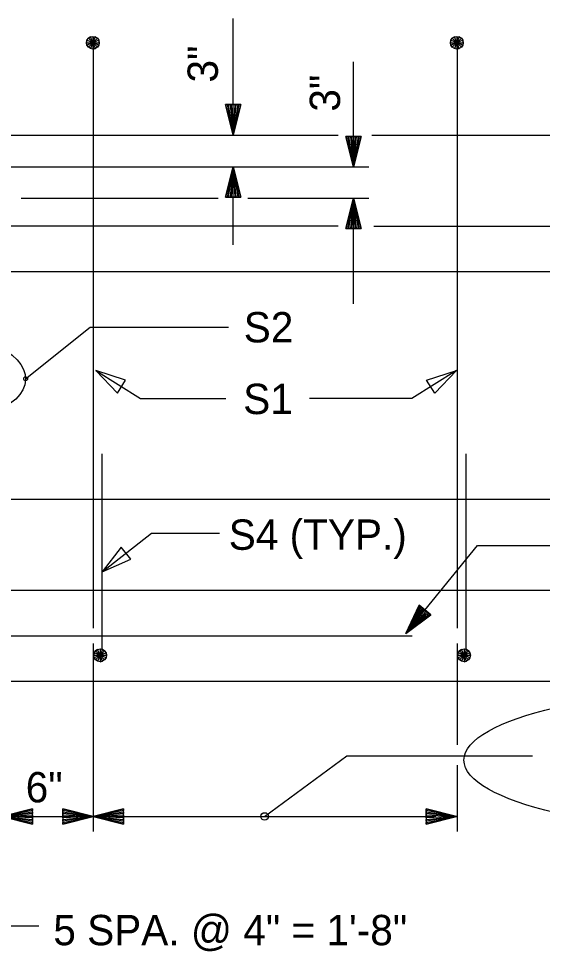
# Model space of a CAD drawing. Extents: x 0 to 34.7, y 0 to 24.5.
# Drawn here: x 4.821 to 6.979, y 2.267 to 6.107 of the extents above; entities that cross this region are included whole.
import ezdxf

# ---------------------------------------------------------------- set-up
doc = ezdxf.new("R2010")
doc.units = 0
for name, color, linetype in [('Dimension Lines', 7, 'Continuous'), ('Rebar Lines', 7, 'Continuous'), ('Sup Concrete Girder Lines', 7, 'Continuous'), ('Text', 7, 'Continuous'), ('User Information Notes', 7, 'Continuous')]:
    doc.layers.add(name, color=color, linetype=linetype)

msp = doc.modelspace()

# ---------------------------------------------------------------- linework, layer by layer
at = {"layer": 'Dimension Lines'}
for p, q in [((5.7046, 5.6283), (5.7046, 6.1074)), ((6.2005, 5.4968), (6.2005, 5.9292)), ((4.714, 5.4968), (6.2635, 5.4968)), ((5.7046, 5.1755), (5.7046, 5.4968)), ((4.8311, 5.368), (5.6424, 5.368)), ((5.7658, 5.368), (6.2635, 5.368)), ((6.2005, 4.9332), (6.2005, 5.368)), ((5.1283, 3.5346), (5.1283, 2.7596)), ((6.6283, 3.5346), (6.6283, 3.1176)), ((6.6283, 3.0332), (6.6283, 2.7596)), ((4.7523, 2.8221), (5.1283, 2.8221)), ((5.1283, 2.8221), (6.5404, 2.8221))]:
    msp.add_line(p, q, dxfattribs=at)
for points in [[(5.7046, 5.7533), (5.7109, 5.7533), (5.7046, 5.6283), (5.7171, 5.7533), (5.7234, 5.7533), (5.7046, 5.6283), (5.7296, 5.7533), (5.7359, 5.7533), (5.7046, 5.6283), (5.6734, 5.7533), (5.6796, 5.7533), (5.7046, 5.6283), (5.6859, 5.7533), (5.6921, 5.7533), (5.7046, 5.6283), (5.6984, 5.7533), (5.7359, 5.7533), (5.6734, 5.7533), (5.7046, 5.6283), (5.7359, 5.7533)], [(6.2005, 5.6218), (6.2068, 5.6218), (6.2005, 5.4968), (6.213, 5.6218), (6.2193, 5.6218), (6.2005, 5.4968), (6.2255, 5.6218), (6.2318, 5.6218), (6.2005, 5.4968), (6.1693, 5.6218), (6.1755, 5.6218), (6.2005, 5.4968), (6.1818, 5.6218), (6.188, 5.6218), (6.2005, 5.4968), (6.1943, 5.6218), (6.2318, 5.6218), (6.1693, 5.6218), (6.2005, 5.4968), (6.2318, 5.6218)], [(5.7046, 5.3718), (5.6984, 5.3718), (5.7046, 5.4968), (5.6921, 5.3718), (5.6859, 5.3718), (5.7046, 5.4968), (5.6796, 5.3718), (5.6734, 5.3718), (5.7046, 5.4968), (5.7359, 5.3718), (5.7296, 5.3718), (5.7046, 5.4968), (5.7234, 5.3718), (5.7171, 5.3718), (5.7046, 5.4968), (5.7109, 5.3718), (5.6734, 5.3718), (5.7359, 5.3718), (5.7046, 5.4968), (5.6734, 5.3718)], [(6.2005, 5.243), (6.1943, 5.243), (6.2005, 5.368), (6.188, 5.243), (6.1818, 5.243), (6.2005, 5.368), (6.1755, 5.243), (6.1693, 5.243), (6.2005, 5.368), (6.2318, 5.243), (6.2255, 5.243), (6.2005, 5.368), (6.2193, 5.243), (6.213, 5.243), (6.2005, 5.368), (6.2068, 5.243), (6.1693, 5.243), (6.2318, 5.243), (6.2005, 5.368), (6.1693, 5.243)], [(4.8494, 4.6247), (5.1155, 4.8367), (5.6853, 4.8367)], [(5.1383, 4.6583), (5.3222, 4.5433), (5.6746, 4.5433)], [(6.6246, 4.6583), (6.4407, 4.5433), (6.0194, 4.5433)], [(5.1646, 3.8296), (5.3678, 3.9884), (5.6489, 3.9884)], [(6.4161, 3.5749), (6.7116, 3.9376), (7.2912, 3.9376)], [(6.4951, 3.6718), (6.4999, 3.6679), (6.4161, 3.5749), (6.5048, 3.6639), (6.5096, 3.66), (6.4161, 3.5749), (6.5145, 3.656), (6.5193, 3.6521), (6.4161, 3.5749), (6.4708, 3.6916), (6.4757, 3.6876), (6.4161, 3.5749), (6.4806, 3.6837), (6.4854, 3.6797), (6.4161, 3.5749), (6.4903, 3.6758), (6.5193, 3.6521), (6.4708, 3.6916), (6.4161, 3.5749), (6.5193, 3.6521)], [(5.8343, 2.8221), (6.1726, 3.0716), (6.9387, 3.0716)], [(4.8773, 2.8221), (4.8773, 2.8158), (4.7523, 2.8221), (4.8773, 2.8096), (4.8773, 2.8033), (4.7523, 2.8221), (4.8773, 2.7971), (4.8773, 2.7908), (4.7523, 2.8221), (4.8773, 2.8533), (4.8773, 2.8471), (4.7523, 2.8221), (4.8773, 2.8408), (4.8773, 2.8346), (4.7523, 2.8221), (4.8773, 2.8283), (4.8773, 2.7908), (4.8773, 2.8533), (4.7523, 2.8221), (4.8773, 2.7908)], [(5.0033, 2.8221), (5.0033, 2.8283), (5.1283, 2.8221), (5.0033, 2.8346), (5.0033, 2.8408), (5.1283, 2.8221), (5.0033, 2.8471), (5.0033, 2.8533), (5.1283, 2.8221), (5.0033, 2.7908), (5.0033, 2.7971), (5.1283, 2.8221), (5.0033, 2.8033), (5.0033, 2.8096), (5.1283, 2.8221), (5.0033, 2.8158), (5.0033, 2.8533), (5.0033, 2.7908), (5.1283, 2.8221), (5.0033, 2.8533)], [(5.2533, 2.8221), (5.2533, 2.8158), (5.1283, 2.8221), (5.2533, 2.8096), (5.2533, 2.8033), (5.1283, 2.8221), (5.2533, 2.7971), (5.2533, 2.7908), (5.1283, 2.8221), (5.2533, 2.8533), (5.2533, 2.8471), (5.1283, 2.8221), (5.2533, 2.8408), (5.2533, 2.8346), (5.1283, 2.8221), (5.2533, 2.8283), (5.2533, 2.7908), (5.2533, 2.8533), (5.1283, 2.8221), (5.2533, 2.7908)], [(6.4996, 2.8221), (6.4996, 2.8283), (6.6246, 2.8221), (6.4996, 2.8346), (6.4996, 2.8408), (6.6246, 2.8221), (6.4996, 2.8471), (6.4996, 2.8533), (6.6246, 2.8221), (6.4996, 2.7908), (6.4996, 2.7971), (6.6246, 2.8221), (6.4996, 2.8033), (6.4996, 2.8096), (6.6246, 2.8221), (6.4996, 2.8158), (6.4996, 2.8533), (6.4996, 2.7908), (6.6246, 2.8221), (6.4996, 2.8533)], [(4.1274, 2.8221), (4.6681, 2.371), (4.9039, 2.371)]]:
    msp.add_lwpolyline(points, dxfattribs=at)
for points in [[(5.1383, 4.6583), (5.2277, 4.5656), (5.2608, 4.6185)], [(6.6246, 4.6583), (6.5352, 4.5656), (6.5021, 4.6185)], [(5.1646, 3.8296), (5.2823, 3.8819), (5.2438, 3.9312)]]:
    msp.add_lwpolyline(points, close=True, dxfattribs=at)
for centre, radius in [((4.8494, 4.6247), 0.00771), ((5.8343, 2.8221), 0.0154)]:
    msp.add_circle(centre, radius, dxfattribs=at)
msp.add_ellipse((4.367, 4.6371), major_axis=(0.4823, -0.0166), ratio=0.430171, dxfattribs=at)
at = {"layer": 'Rebar Lines'}
for p, q in [((5.1283, 6.0346), (5.1283, 3.5971)), ((6.6283, 6.0346), (6.6283, 3.5971)), ((5.1646, 3.5121), (5.1646, 4.3158)), ((6.6646, 3.5121), (6.6646, 4.3158)), ((3.4341, 3.5658), (6.4426, 3.5658))]:
    msp.add_line(p, q, dxfattribs=at)
for points in [[(5.1266, 6.0346), (5.1366, 6.0327), (5.1452, 6.0269), (5.151, 6.0183), (5.153, 6.0082), (5.151, 5.9981), (5.1452, 5.9895), (5.1367, 5.9839), (5.1266, 5.9818), (5.1165, 5.9839), (5.1079, 5.9895), (5.1021, 5.9981), (5.1001, 6.0082), (5.1021, 6.0183), (5.1079, 6.0269), (5.1164, 6.0327), (5.1266, 6.0346), (5.1266, 6.0082), (5.1266, 5.9818), (5.1367, 5.9839), (5.1266, 6.0082), (5.1452, 5.9895), (5.151, 5.9981), (5.1266, 6.0082), (5.153, 6.0082), (5.151, 6.0183), (5.1266, 6.0082), (5.1452, 6.0269), (5.1366, 6.0327), (5.1266, 6.0082), (5.1164, 6.0327), (5.1079, 6.0269), (5.1266, 6.0082), (5.1021, 6.0183), (5.1001, 6.0082), (5.1266, 6.0082), (5.1021, 5.9981), (5.1079, 5.9895), (5.1266, 6.0082), (5.1165, 5.9839)], [(6.6266, 6.0346), (6.6366, 6.0327), (6.6452, 6.0269), (6.651, 6.0183), (6.653, 6.0082), (6.651, 5.9981), (6.6452, 5.9895), (6.6367, 5.9839), (6.6266, 5.9818), (6.6165, 5.9839), (6.6079, 5.9895), (6.6021, 5.9981), (6.6001, 6.0082), (6.6021, 6.0183), (6.6079, 6.0269), (6.6164, 6.0327), (6.6266, 6.0346), (6.6266, 6.0082), (6.6266, 5.9818), (6.6367, 5.9839), (6.6266, 6.0082), (6.6452, 5.9895), (6.651, 5.9981), (6.6266, 6.0082), (6.653, 6.0082), (6.651, 6.0183), (6.6266, 6.0082), (6.6452, 6.0269), (6.6366, 6.0327), (6.6266, 6.0082), (6.6164, 6.0327), (6.6079, 6.0269), (6.6266, 6.0082), (6.6021, 6.0183), (6.6001, 6.0082), (6.6266, 6.0082), (6.6021, 5.9981), (6.6079, 5.9895), (6.6266, 6.0082), (6.6165, 5.9839)], [(5.1563, 3.5121), (5.1664, 3.5101), (5.1749, 3.5044), (5.1807, 3.4958), (5.1827, 3.4857), (5.1807, 3.4756), (5.1749, 3.467), (5.1664, 3.4613), (5.1563, 3.4593), (5.1462, 3.4613), (5.1376, 3.467), (5.1319, 3.4756), (5.1298, 3.4857), (5.1319, 3.4958), (5.1376, 3.5043), (5.1461, 3.5101), (5.1563, 3.5121), (5.1563, 3.4857), (5.1563, 3.4593), (5.1664, 3.4613), (5.1563, 3.4857), (5.1749, 3.467), (5.1807, 3.4756), (5.1563, 3.4857), (5.1827, 3.4857), (5.1807, 3.4958), (5.1563, 3.4857), (5.1749, 3.5044), (5.1664, 3.5101), (5.1563, 3.4857), (5.1461, 3.5101), (5.1376, 3.5043), (5.1563, 3.4857), (5.1319, 3.4958), (5.1298, 3.4857), (5.1563, 3.4857), (5.1319, 3.4756), (5.1376, 3.467), (5.1563, 3.4857), (5.1462, 3.4613)], [(6.6563, 3.5121), (6.6664, 3.5101), (6.6749, 3.5044), (6.6807, 3.4958), (6.6827, 3.4857), (6.6807, 3.4756), (6.6749, 3.467), (6.6664, 3.4613), (6.6563, 3.4593), (6.6462, 3.4613), (6.6376, 3.467), (6.6319, 3.4756), (6.6298, 3.4857), (6.6319, 3.4958), (6.6376, 3.5043), (6.6461, 3.5101), (6.6563, 3.5121), (6.6563, 3.4857), (6.6563, 3.4593), (6.6664, 3.4613), (6.6563, 3.4857), (6.6749, 3.467), (6.6807, 3.4756), (6.6563, 3.4857), (6.6827, 3.4857), (6.6807, 3.4958), (6.6563, 3.4857), (6.6749, 3.5044), (6.6664, 3.5101), (6.6563, 3.4857), (6.6461, 3.5101), (6.6376, 3.5043), (6.6563, 3.4857), (6.6319, 3.4958), (6.6298, 3.4857), (6.6563, 3.4857), (6.6319, 3.4756), (6.6376, 3.467), (6.6563, 3.4857), (6.6462, 3.4613)]]:
    msp.add_lwpolyline(points, dxfattribs=at)
at = {"layer": 'Sup Concrete Girder Lines'}
for p, q in [((3.684, 5.6283), (6.1368, 5.6283)), ((6.2767, 5.6283), (14.1209, 5.6283)), ((6.1368, 5.2533), (3.309, 5.2533)), ((6.2847, 5.2533), (14.1209, 5.2533)), ((3.309, 5.0658), (17.0953, 5.0658)), ((3.309, 4.1283), (17.0953, 4.1283)), ((3.309, 3.7533), (17.0953, 3.7533)), ((17.0953, 3.3783), (3.309, 3.3783))]:
    msp.add_line(p, q, dxfattribs=at)
at = {"layer": 'User Information Notes'}
msp.add_ellipse((7.9373, 3.0541), major_axis=(1.2813, 0), ratio=0.239464, dxfattribs=at)

# ---------------------------------------------------------------- texts
at = {"layer": 'Text'}
for p in [(5.6417, 5.8444), (6.1453, 5.7245)]:
    msp.add_text('3"', height=0.125, rotation=90, dxfattribs=at).set_placement(p)
for s, p in [('S2', (5.7483, 4.7742)), ('S1', (5.7461, 4.479)), ('S4 (TYP.)', (5.6865, 3.9201)), ('6"', (4.8497, 2.8801)), ('5 SPA. @ 4" = 1\'-8"', (4.9635, 2.2917))]:
    msp.add_text(s, height=0.125, dxfattribs=at).set_placement(p)

doc.saveas('drawing.dxf')
